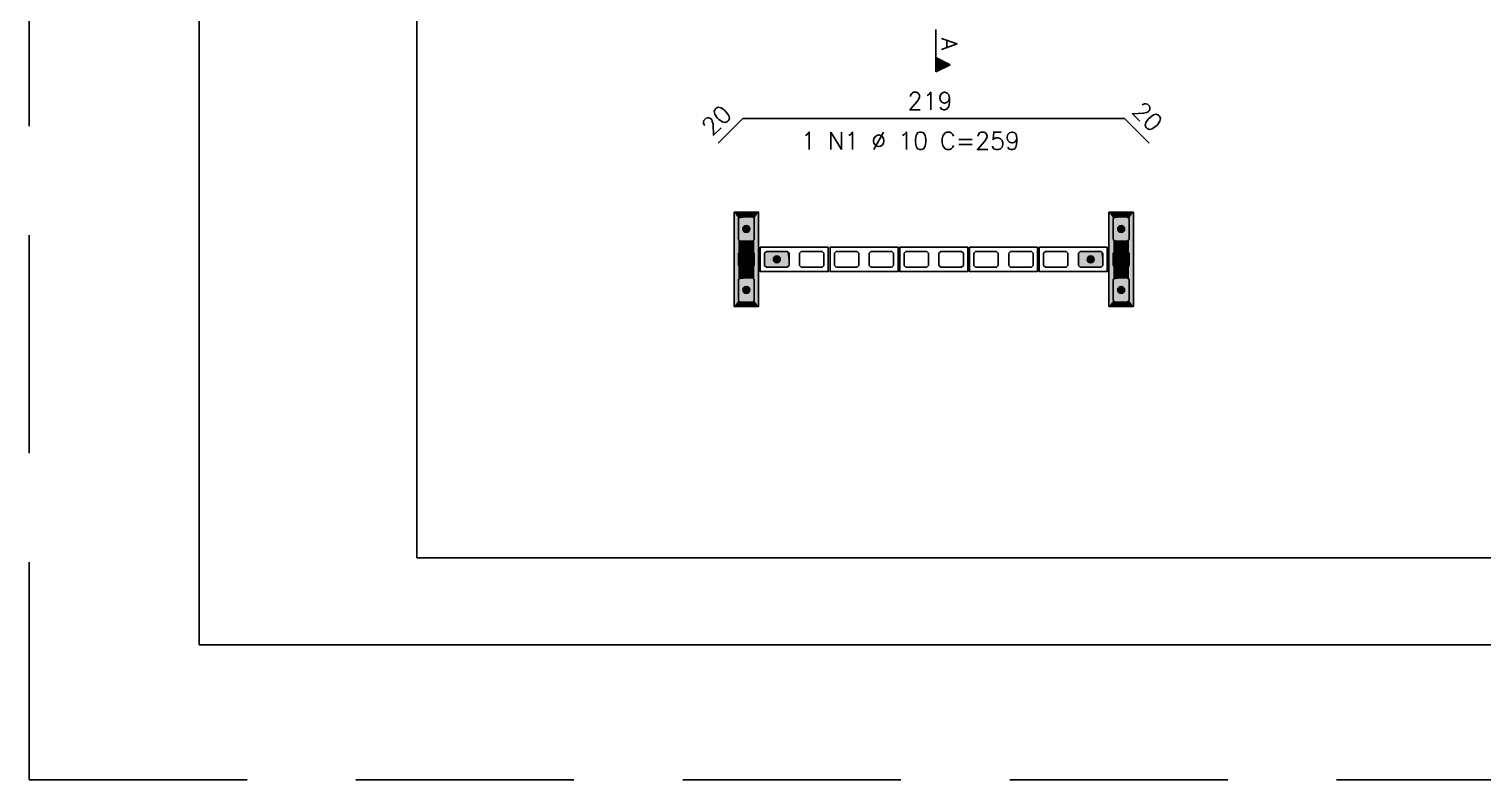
# Model space of a CAD drawing. Extents: x -1.9 to 86, y -1.6 to 60.9.
# Drawn here: x -1.95 to 14.73, y -1.55 to 7.06 of the extents above; entities that cross this region are included whole.
import ezdxf

# ---------------------------------------------------------------- set-up
doc = ezdxf.new("R2010")
doc.units = 0
doc.header["$MEASUREMENT"] = 0
doc.linetypes.add('HIDDEN', pattern=[0.375, 0.25, -0.125])
doc.layers.get('0').update_dxf_attribs({"linetype": 'CONTINUOUS'})
doc.layers.get('Defpoints').update_dxf_attribs({"linetype": 'CONTINUOUS'})
for name, color, linetype in [('ARQ_FOLHA', 7, 'CONTINUOUS'), ('PENA_01', 1, 'CONTINUOUS'), ('PENA_02', 2, 'CONTINUOUS'), ('PENA_03', 3, 'CONTINUOUS'), ('PENA_05', 5, 'CONTINUOUS'), ('PENA_11', 252, 'CONTINUOUS'), ('PENA_19', 240, 'CONTINUOUS')]:
    doc.layers.add(name, color=color, linetype=linetype)
doc.styles.get("Standard").update_dxf_attribs({"font": 'ROMANS.SHX'})

# ---------------------------------------------------------------- blocks, each defined once
blk = doc.blocks.new('FOLHA A1 - 841 X 594')
at = {"layer": 'ARQ_FOLHA', "color": 1}
for points in [[(-841, 0), (0, 0), (0, 594), (-841, 594)], [(-816, 10), (-10, 10), (-10, 584), (-816, 584)]]:
    blk.add_lwpolyline(points, close=True, dxfattribs=at)
at = {"layer": 'Defpoints', "color": 8, "linetype": 'HIDDEN', "ltscale": 100}
blk.add_lwpolyline([(-860.5, 609.5), (-860.5, -15.5), (19.5, -15.5), (19.5, 609.5)], close=True, dxfattribs=at)
blk = doc.blocks.new('*U24')
blk.add_blockref('FOLHA A1 - 841 X 594', (0, 0))

msp = doc.modelspace()

# ---------------------------------------------------------------- linework, layer by layer
at = {"layer": 'PENA_01', "linetype": 'Continuous'}
for points in [[(6.20812, 4.631338), (6.18812, 4.651338), (6.18812, 4.891338), (6.20812, 4.911338), (6.34812, 4.911338), (6.36812, 4.891338), (6.36812, 4.651338), (6.34812, 4.631338), (6.20812, 4.631338)], [(10.64812, 4.631338), (10.66812, 4.651338), (10.66812, 4.891338), (10.64812, 4.911338), (10.50812, 4.911338), (10.48812, 4.891338), (10.48812, 4.651338), (10.50812, 4.631338), (10.64812, 4.631338)], [(6.20812, 4.331338), (6.18812, 4.351338), (6.18812, 4.491338), (6.20812, 4.511338), (6.34812, 4.511338), (6.36812, 4.491338), (6.36812, 4.351338), (6.34812, 4.331338), (6.20812, 4.331338)], [(6.76812, 4.491338), (6.74812, 4.511338), (6.50812, 4.511338), (6.48812, 4.491338), (6.48812, 4.351338), (6.50812, 4.331338), (6.74812, 4.331338), (6.76812, 4.351338), (6.76812, 4.491338)], [(7.16812, 4.491338), (7.14812, 4.511338), (6.90812, 4.511338), (6.88812, 4.491338), (6.88812, 4.351338), (6.90812, 4.331338), (7.14812, 4.331338), (7.16812, 4.351338), (7.16812, 4.491338)], [(7.56812, 4.491338), (7.54812, 4.511338), (7.30812, 4.511338), (7.28812, 4.491338), (7.28812, 4.351338), (7.30812, 4.331338), (7.54812, 4.331338), (7.56812, 4.351338), (7.56812, 4.491338)], [(7.96812, 4.491338), (7.94812, 4.511338), (7.70812, 4.511338), (7.68812, 4.491338), (7.68812, 4.351338), (7.70812, 4.331338), (7.94812, 4.331338), (7.96812, 4.351338), (7.96812, 4.491338)], [(8.36812, 4.491338), (8.34812, 4.511338), (8.10812, 4.511338), (8.08812, 4.491338), (8.08812, 4.351338), (8.10812, 4.331338), (8.34812, 4.331338), (8.36812, 4.351338), (8.36812, 4.491338)], [(8.76812, 4.491338), (8.74812, 4.511338), (8.50812, 4.511338), (8.48812, 4.491338), (8.48812, 4.351338), (8.50812, 4.331338), (8.74812, 4.331338), (8.76812, 4.351338), (8.76812, 4.491338)], [(9.16812, 4.491338), (9.14812, 4.511338), (8.90812, 4.511338), (8.88812, 4.491338), (8.88812, 4.351338), (8.90812, 4.331338), (9.14812, 4.331338), (9.16812, 4.351338), (9.16812, 4.491338)], [(9.56812, 4.491338), (9.54812, 4.511338), (9.30812, 4.511338), (9.28812, 4.491338), (9.28812, 4.351338), (9.30812, 4.331338), (9.54812, 4.331338), (9.56812, 4.351338), (9.56812, 4.491338)], [(9.96812, 4.491338), (9.94812, 4.511338), (9.70812, 4.511338), (9.68812, 4.491338), (9.68812, 4.351338), (9.70812, 4.331338), (9.94812, 4.331338), (9.96812, 4.351338), (9.96812, 4.491338)], [(10.36812, 4.491338), (10.34812, 4.511338), (10.10812, 4.511338), (10.08812, 4.491338), (10.08812, 4.351338), (10.10812, 4.331338), (10.34812, 4.331338), (10.36812, 4.351338), (10.36812, 4.491338)], [(10.64812, 4.331338), (10.66812, 4.351338), (10.66812, 4.491338), (10.64812, 4.511338), (10.50812, 4.511338), (10.48812, 4.491338), (10.48812, 4.351338), (10.50812, 4.331338), (10.64812, 4.331338)], [(6.20812, 3.931338), (6.18812, 3.951338), (6.18812, 4.191338), (6.20812, 4.211338), (6.34812, 4.211338), (6.36812, 4.191338), (6.36812, 3.951338), (6.34812, 3.931338), (6.20812, 3.931338)], [(10.64812, 3.931338), (10.66812, 3.951338), (10.66812, 4.191338), (10.64812, 4.211338), (10.50812, 4.211338), (10.48812, 4.191338), (10.48812, 3.951338), (10.50812, 3.931338), (10.64812, 3.931338)]]:
    msp.add_lwpolyline(points, dxfattribs=at)
at = {"layer": 'PENA_02', "linetype": 'Continuous'}
for p, q in [((6.13812, 3.881338), (6.13812, 4.961338)), ((6.13812, 4.961338), (6.41812, 4.961338)), ((6.41812, 4.961338), (6.41812, 3.881338)), ((10.71812, 4.961338), (10.43812, 4.961338)), ((10.43812, 4.961338), (10.43812, 3.881338)), ((10.71812, 3.881338), (10.71812, 4.961338)), ((6.41812, 3.881338), (6.13812, 3.881338)), ((10.43812, 3.881338), (10.71812, 3.881338))]:
    msp.add_line(p, q, dxfattribs=at)
for points in [[(7.21812, 4.561338), (6.43812, 4.561338), (6.43812, 4.281338), (7.21812, 4.281338), (7.21812, 4.561338)], [(8.01812, 4.561338), (7.23812, 4.561338), (7.23812, 4.281338), (8.01812, 4.281338), (8.01812, 4.561338)], [(8.81812, 4.561338), (8.03812, 4.561338), (8.03812, 4.281338), (8.81812, 4.281338), (8.81812, 4.561338)], [(9.61812, 4.561338), (8.83812, 4.561338), (8.83812, 4.281338), (9.61812, 4.281338), (9.61812, 4.561338)], [(10.41812, 4.561338), (9.63812, 4.561338), (9.63812, 4.281338), (10.41812, 4.281338), (10.41812, 4.561338)]]:
    msp.add_lwpolyline(points, dxfattribs=at)
at = {"layer": 'PENA_03', "linetype": 'Continuous'}
for p, q in [((8.451183, 7.058877), (8.451183, 6.572495)), ((8.451879, 6.73808), (8.451879, 7.058877)), ((8.617116, 6.655461), (8.451878, 6.73808)), ((8.451879, 6.573623), (8.451879, 6.7373)), ((8.615555, 6.655461), (8.451879, 6.7373)), ((8.463947, 6.578877), (8.463947, 6.732046)), ((8.476711, 6.585259), (8.476711, 6.725664)), ((8.489475, 6.591641), (8.489475, 6.719282)), ((8.502239, 6.598023), (8.502239, 6.7129)), ((8.515003, 6.604405), (8.515003, 6.706518)), ((8.527767, 6.610787), (8.527767, 6.700136)), ((8.540531, 6.617169), (8.540531, 6.693754)), ((8.553295, 6.623551), (8.553295, 6.687372)), ((8.566059, 6.629933), (8.566059, 6.68099)), ((8.578823, 6.636315), (8.578823, 6.674608)), ((8.451183, 6.572495), (8.617116, 6.655461)), ((8.451878, 6.573623), (8.615555, 6.655461)), ((8.591588, 6.642697), (8.591588, 6.668226)), ((8.604352, 6.649079), (8.604352, 6.661843))]:
    msp.add_line(p, q, dxfattribs=at)
for points in [[(6.34812, 4.911338), (6.36812, 4.891338), (6.36812, 4.651338), (6.34812, 4.631338), (6.20812, 4.631338), (6.18812, 4.651338), (6.18812, 4.891338), (6.20812, 4.911338), (6.34812, 4.911338)], [(10.64812, 4.911338), (10.66812, 4.891338), (10.66812, 4.651338), (10.64812, 4.631338), (10.50812, 4.631338), (10.48812, 4.651338), (10.48812, 4.891338), (10.50812, 4.911338), (10.64812, 4.911338)], [(6.34812, 4.511338), (6.36812, 4.491338), (6.36812, 4.351338), (6.34812, 4.331338), (6.20812, 4.331338), (6.18812, 4.351338), (6.18812, 4.491338), (6.20812, 4.511338), (6.34812, 4.511338)], [(6.76812, 4.351338), (6.74812, 4.331338), (6.50812, 4.331338), (6.48812, 4.351338), (6.48812, 4.491338), (6.50812, 4.511338), (6.74812, 4.511338), (6.76812, 4.491338), (6.76812, 4.351338)], [(10.36812, 4.351338), (10.34812, 4.331338), (10.10812, 4.331338), (10.08812, 4.351338), (10.08812, 4.491338), (10.10812, 4.511338), (10.34812, 4.511338), (10.36812, 4.491338), (10.36812, 4.351338)], [(10.64812, 4.511338), (10.66812, 4.491338), (10.66812, 4.351338), (10.64812, 4.331338), (10.50812, 4.331338), (10.48812, 4.351338), (10.48812, 4.491338), (10.50812, 4.511338), (10.64812, 4.511338)], [(6.34812, 4.211338), (6.36812, 4.191338), (6.36812, 3.951338), (6.34812, 3.931338), (6.20812, 3.931338), (6.18812, 3.951338), (6.18812, 4.191338), (6.20812, 4.211338), (6.34812, 4.211338)], [(10.64812, 4.211338), (10.66812, 4.191338), (10.66812, 3.951338), (10.64812, 3.931338), (10.50812, 3.931338), (10.48812, 3.951338), (10.48812, 4.191338), (10.50812, 4.211338), (10.64812, 4.211338)]]:
    msp.add_lwpolyline(points, dxfattribs=at)
for centre in [(6.27812, 4.771338), (10.57812, 4.771338), (6.27812, 4.421338), (6.62812, 4.421338), (10.22812, 4.421338), (10.57812, 4.421338), (6.27812, 4.071338), (10.57812, 4.071338)]:
    msp.add_circle(centre, 0.04, dxfattribs=at)
for points in [[(6.31812, 4.771338), (6.25812, 4.805979), (6.240532, 4.785019)], [(6.31812, 4.771338), (6.240532, 4.785019), (6.240532, 4.757657)], [(6.31812, 4.771338), (6.240532, 4.757657), (6.25812, 4.736697)], [(6.31812, 4.771338), (6.285066, 4.81073), (6.25812, 4.805979)], [(6.31812, 4.771338), (6.25812, 4.736697), (6.285066, 4.731945)], [(6.31812, 4.771338), (6.308762, 4.797049), (6.285066, 4.81073)], [(6.31812, 4.771338), (6.285066, 4.731945), (6.308762, 4.745626)], [(6.31812, 4.771338), (6.308762, 4.745626), (6.31812, 4.771338)], [(10.61812, 4.771338), (10.55812, 4.805979), (10.540532, 4.785019)], [(10.61812, 4.771338), (10.540532, 4.785019), (10.540532, 4.757657)], [(10.61812, 4.771338), (10.540532, 4.757657), (10.55812, 4.736697)], [(10.61812, 4.771338), (10.585066, 4.81073), (10.55812, 4.805979)], [(10.61812, 4.771338), (10.55812, 4.736697), (10.585066, 4.731945)], [(10.61812, 4.771338), (10.608762, 4.797049), (10.585066, 4.81073)], [(10.61812, 4.771338), (10.585066, 4.731945), (10.608762, 4.745626)], [(10.61812, 4.771338), (10.608762, 4.745626), (10.61812, 4.771338)], [(6.31812, 4.421338), (6.25812, 4.455979), (6.240532, 4.435019)], [(6.31812, 4.421338), (6.240532, 4.435019), (6.240532, 4.407657)], [(6.31812, 4.421338), (6.240532, 4.407657), (6.25812, 4.386697)], [(6.31812, 4.421338), (6.285066, 4.46073), (6.25812, 4.455979)], [(6.31812, 4.421338), (6.25812, 4.386697), (6.285066, 4.381945)], [(6.31812, 4.421338), (6.308762, 4.447049), (6.285066, 4.46073)], [(6.31812, 4.421338), (6.285066, 4.381945), (6.308762, 4.395626)], [(6.31812, 4.421338), (6.308762, 4.395626), (6.31812, 4.421338)], [(6.66812, 4.421338), (6.60812, 4.455979), (6.590532, 4.435019)], [(6.66812, 4.421338), (6.590532, 4.435019), (6.590532, 4.407657)], [(6.66812, 4.421338), (6.590532, 4.407657), (6.60812, 4.386697)], [(6.66812, 4.421338), (6.635066, 4.46073), (6.60812, 4.455979)], [(6.66812, 4.421338), (6.60812, 4.386697), (6.635066, 4.381945)], [(6.66812, 4.421338), (6.658762, 4.447049), (6.635066, 4.46073)], [(6.66812, 4.421338), (6.635066, 4.381945), (6.658762, 4.395626)], [(6.66812, 4.421338), (6.658762, 4.395626), (6.66812, 4.421338)], [(10.26812, 4.421338), (10.20812, 4.455979), (10.190532, 4.435019)], [(10.26812, 4.421338), (10.190532, 4.435019), (10.190532, 4.407657)], [(10.26812, 4.421338), (10.190532, 4.407657), (10.20812, 4.386697)], [(10.26812, 4.421338), (10.235066, 4.46073), (10.20812, 4.455979)], [(10.26812, 4.421338), (10.20812, 4.386697), (10.235066, 4.381945)], [(10.26812, 4.421338), (10.258762, 4.447049), (10.235066, 4.46073)], [(10.26812, 4.421338), (10.235066, 4.381945), (10.258762, 4.395626)], [(10.26812, 4.421338), (10.258762, 4.395626), (10.26812, 4.421338)], [(10.61812, 4.421338), (10.55812, 4.455979), (10.540532, 4.435019)], [(10.61812, 4.421338), (10.540532, 4.435019), (10.540532, 4.407657)], [(10.61812, 4.421338), (10.540532, 4.407657), (10.55812, 4.386697)], [(10.61812, 4.421338), (10.585066, 4.46073), (10.55812, 4.455979)], [(10.61812, 4.421338), (10.55812, 4.386697), (10.585066, 4.381945)], [(10.61812, 4.421338), (10.608762, 4.447049), (10.585066, 4.46073)], [(10.61812, 4.421338), (10.585066, 4.381945), (10.608762, 4.395626)], [(10.61812, 4.421338), (10.608762, 4.395626), (10.61812, 4.421338)], [(6.31812, 4.071338), (6.25812, 4.105979), (6.240532, 4.085019)], [(6.31812, 4.071338), (6.240532, 4.085019), (6.240532, 4.057657)], [(6.31812, 4.071338), (6.240532, 4.057657), (6.25812, 4.036697)], [(6.31812, 4.071338), (6.285066, 4.11073), (6.25812, 4.105979)], [(6.31812, 4.071338), (6.25812, 4.036697), (6.285066, 4.031945)], [(6.31812, 4.071338), (6.308762, 4.097049), (6.285066, 4.11073)], [(6.31812, 4.071338), (6.285066, 4.031945), (6.308762, 4.045626)], [(6.31812, 4.071338), (6.308762, 4.045626), (6.31812, 4.071338)], [(10.61812, 4.071338), (10.55812, 4.105979), (10.540532, 4.085019)], [(10.61812, 4.071338), (10.540532, 4.085019), (10.540532, 4.057657)], [(10.61812, 4.071338), (10.540532, 4.057657), (10.55812, 4.036697)], [(10.61812, 4.071338), (10.585066, 4.11073), (10.55812, 4.105979)], [(10.61812, 4.071338), (10.55812, 4.036697), (10.585066, 4.031945)], [(10.61812, 4.071338), (10.608762, 4.097049), (10.585066, 4.11073)], [(10.61812, 4.071338), (10.585066, 4.031945), (10.608762, 4.045626)], [(10.61812, 4.071338), (10.608762, 4.045626), (10.61812, 4.071338)]]:
    msp.add_solid(points, dxfattribs=at)
at = {"layer": 'PENA_05', "linetype": 'Continuous'}
for p, q in [((6.23812, 6.038898), (5.955277, 5.756055)), ((10.61812, 6.038898), (6.23812, 6.038898)), ((10.900963, 5.756055), (10.61812, 6.038898))]:
    msp.add_line(p, q, dxfattribs=at)
at = {"layer": 'PENA_11', "linetype": 'Continuous'}
for points in [[(6.34812, 4.911338), (6.20812, 4.631338), (6.18812, 4.651338)], [(6.34812, 4.911338), (6.18812, 4.651338), (6.18812, 4.891338)], [(6.34812, 4.911338), (6.18812, 4.891338), (6.20812, 4.911338)], [(6.34812, 4.911338), (6.34812, 4.631338), (6.20812, 4.631338)], [(6.34812, 4.911338), (6.20812, 4.911338), (6.34812, 4.911338)], [(6.34812, 4.911338), (6.36812, 4.891338), (6.36812, 4.651338)], [(6.34812, 4.911338), (6.36812, 4.651338), (6.34812, 4.631338)], [(10.64812, 4.911338), (10.50812, 4.631338), (10.48812, 4.651338)], [(10.64812, 4.911338), (10.48812, 4.651338), (10.48812, 4.891338)], [(10.64812, 4.911338), (10.48812, 4.891338), (10.50812, 4.911338)], [(10.64812, 4.911338), (10.64812, 4.631338), (10.50812, 4.631338)], [(10.64812, 4.911338), (10.50812, 4.911338), (10.64812, 4.911338)], [(10.64812, 4.911338), (10.66812, 4.891338), (10.66812, 4.651338)], [(10.64812, 4.911338), (10.66812, 4.651338), (10.64812, 4.631338)], [(6.34812, 4.511338), (6.20812, 4.331338), (6.18812, 4.351338)], [(6.34812, 4.511338), (6.18812, 4.351338), (6.18812, 4.491338)], [(6.34812, 4.511338), (6.18812, 4.491338), (6.20812, 4.511338)], [(6.34812, 4.511338), (6.34812, 4.331338), (6.20812, 4.331338)], [(6.34812, 4.511338), (6.20812, 4.511338), (6.34812, 4.511338)], [(6.34812, 4.511338), (6.36812, 4.491338), (6.36812, 4.351338)], [(6.34812, 4.511338), (6.36812, 4.351338), (6.34812, 4.331338)], [(6.76812, 4.351338), (6.48812, 4.491338), (6.50812, 4.511338)], [(6.76812, 4.351338), (6.50812, 4.511338), (6.74812, 4.511338)], [(6.76812, 4.351338), (6.74812, 4.511338), (6.76812, 4.491338)], [(10.36812, 4.351338), (10.08812, 4.491338), (10.10812, 4.511338)], [(10.36812, 4.351338), (10.10812, 4.511338), (10.34812, 4.511338)], [(10.36812, 4.351338), (10.34812, 4.511338), (10.36812, 4.491338)], [(10.64812, 4.511338), (10.50812, 4.331338), (10.48812, 4.351338)], [(10.64812, 4.511338), (10.48812, 4.351338), (10.48812, 4.491338)], [(10.64812, 4.511338), (10.48812, 4.491338), (10.50812, 4.511338)], [(10.64812, 4.511338), (10.64812, 4.331338), (10.50812, 4.331338)], [(10.64812, 4.511338), (10.50812, 4.511338), (10.64812, 4.511338)], [(10.64812, 4.511338), (10.66812, 4.491338), (10.66812, 4.351338)], [(10.64812, 4.511338), (10.66812, 4.351338), (10.64812, 4.331338)], [(6.76812, 4.351338), (6.48812, 4.351338), (6.48812, 4.491338)], [(6.76812, 4.351338), (6.50812, 4.331338), (6.48812, 4.351338)], [(6.76812, 4.351338), (6.74812, 4.331338), (6.50812, 4.331338)], [(6.76812, 4.351338), (6.76812, 4.491338), (6.76812, 4.351338)], [(10.36812, 4.351338), (10.08812, 4.351338), (10.08812, 4.491338)], [(10.36812, 4.351338), (10.10812, 4.331338), (10.08812, 4.351338)], [(10.36812, 4.351338), (10.34812, 4.331338), (10.10812, 4.331338)], [(10.36812, 4.351338), (10.36812, 4.491338), (10.36812, 4.351338)], [(6.34812, 4.211338), (6.20812, 3.931338), (6.18812, 3.951338)], [(6.34812, 4.211338), (6.18812, 3.951338), (6.18812, 4.191338)], [(6.34812, 4.211338), (6.18812, 4.191338), (6.20812, 4.211338)], [(6.34812, 4.211338), (6.34812, 3.931338), (6.20812, 3.931338)], [(6.34812, 4.211338), (6.20812, 4.211338), (6.34812, 4.211338)], [(6.34812, 4.211338), (6.36812, 4.191338), (6.36812, 3.951338)], [(6.34812, 4.211338), (6.36812, 3.951338), (6.34812, 3.931338)], [(10.64812, 4.211338), (10.50812, 3.931338), (10.48812, 3.951338)], [(10.64812, 4.211338), (10.48812, 3.951338), (10.48812, 4.191338)], [(10.64812, 4.211338), (10.48812, 4.191338), (10.50812, 4.211338)], [(10.64812, 4.211338), (10.64812, 3.931338), (10.50812, 3.931338)], [(10.64812, 4.211338), (10.50812, 4.211338), (10.64812, 4.211338)], [(10.64812, 4.211338), (10.66812, 4.191338), (10.66812, 3.951338)], [(10.64812, 4.211338), (10.66812, 3.951338), (10.64812, 3.931338)]]:
    msp.add_solid(points, dxfattribs=at)
at = {"layer": 'PENA_19', "linetype": 'Continuous'}
for points in [[(6.27812, 3.881338), (6.27812, 3.931338), (6.20812, 3.931338), (6.18812, 3.951338), (6.18812, 4.191338), (6.20812, 4.211338), (6.27812, 4.211338), (6.27812, 4.331338), (6.20812, 4.331338), (6.18812, 4.351338), (6.18812, 4.491338), (6.20812, 4.511338), (6.27812, 4.511338), (6.27812, 4.631338), (6.20812, 4.631338), (6.18812, 4.651338), (6.18812, 4.891338), (6.20812, 4.911338), (6.27812, 4.911338), (6.27812, 4.961338), (6.13812, 4.961338), (6.13812, 3.881338), (6.27812, 3.881338)], [(6.27812, 3.881338), (6.27812, 3.931338), (6.34812, 3.931338), (6.36812, 3.951338), (6.36812, 4.191338), (6.34812, 4.211338), (6.27812, 4.211338), (6.27812, 4.331338), (6.34812, 4.331338), (6.36812, 4.351338), (6.36812, 4.491338), (6.34812, 4.511338), (6.27812, 4.511338), (6.27812, 4.631338), (6.34812, 4.631338), (6.36812, 4.651338), (6.36812, 4.891338), (6.34812, 4.911338), (6.27812, 4.911338), (6.27812, 4.961338), (6.41812, 4.961338), (6.41812, 3.881338), (6.27812, 3.881338)], [(10.57812, 3.881338), (10.57812, 3.931338), (10.50812, 3.931338), (10.48812, 3.951338), (10.48812, 4.191338), (10.50812, 4.211338), (10.57812, 4.211338), (10.57812, 4.331338), (10.50812, 4.331338), (10.48812, 4.351338), (10.48812, 4.491338), (10.50812, 4.511338), (10.57812, 4.511338), (10.57812, 4.631338), (10.50812, 4.631338), (10.48812, 4.651338), (10.48812, 4.891338), (10.50812, 4.911338), (10.57812, 4.911338), (10.57812, 4.961338), (10.43812, 4.961338), (10.43812, 3.881338), (10.57812, 3.881338)], [(10.57812, 3.881338), (10.57812, 3.931338), (10.64812, 3.931338), (10.66812, 3.951338), (10.66812, 4.191338), (10.64812, 4.211338), (10.57812, 4.211338), (10.57812, 4.331338), (10.64812, 4.331338), (10.66812, 4.351338), (10.66812, 4.491338), (10.64812, 4.511338), (10.57812, 4.511338), (10.57812, 4.631338), (10.64812, 4.631338), (10.66812, 4.651338), (10.66812, 4.891338), (10.64812, 4.911338), (10.57812, 4.911338), (10.57812, 4.961338), (10.71812, 4.961338), (10.71812, 3.881338), (10.57812, 3.881338)]]:
    msp.add_lwpolyline(points, dxfattribs=at)
for points in [[(6.27812, 4.961338), (6.13812, 4.961338), (6.20812, 4.911338)], [(6.20812, 4.911338), (6.13812, 4.961338), (6.18812, 4.891338)], [(6.13812, 4.961338), (6.18812, 3.951338), (6.18812, 4.891338)], [(6.13812, 3.881338), (6.18812, 3.951338), (6.13812, 4.961338)], [(6.18812, 4.891338), (6.18812, 3.951338), (6.18812, 4.191338)], [(6.18812, 4.191338), (6.18812, 4.891338), (6.18812, 4.351338)], [(6.18812, 4.351338), (6.18812, 4.891338), (6.18812, 4.491338)], [(6.18812, 4.891338), (6.18812, 4.651338), (6.18812, 4.491338)], [(6.27812, 4.911338), (6.27812, 4.961338), (6.20812, 4.911338)], [(6.41812, 4.961338), (6.34812, 4.911338), (6.27812, 4.911338)], [(6.41812, 4.961338), (6.27812, 4.911338), (6.27812, 4.961338)], [(6.41812, 4.961338), (6.36812, 4.891338), (6.34812, 4.911338)], [(6.36812, 4.651338), (6.41812, 4.961338), (6.36812, 4.491338)], [(6.36812, 4.491338), (6.41812, 4.961338), (6.36812, 4.351338)], [(6.41812, 4.961338), (6.36812, 4.191338), (6.36812, 4.351338)], [(6.41812, 4.961338), (6.36812, 3.951338), (6.36812, 4.191338)], [(6.41812, 3.881338), (6.36812, 3.951338), (6.41812, 4.961338)], [(6.41812, 4.961338), (6.36812, 4.651338), (6.36812, 4.891338)], [(10.57812, 4.961338), (10.43812, 4.961338), (10.50812, 4.911338)], [(10.50812, 4.911338), (10.43812, 4.961338), (10.48812, 4.891338)], [(10.43812, 4.961338), (10.48812, 3.951338), (10.48812, 4.891338)], [(10.43812, 3.881338), (10.48812, 3.951338), (10.43812, 4.961338)], [(10.48812, 4.891338), (10.48812, 3.951338), (10.48812, 4.191338)], [(10.48812, 4.191338), (10.48812, 4.891338), (10.48812, 4.351338)], [(10.48812, 4.351338), (10.48812, 4.891338), (10.48812, 4.491338)], [(10.48812, 4.891338), (10.48812, 4.651338), (10.48812, 4.491338)], [(10.57812, 4.911338), (10.57812, 4.961338), (10.50812, 4.911338)], [(10.71812, 4.961338), (10.64812, 4.911338), (10.57812, 4.911338)], [(10.71812, 4.961338), (10.57812, 4.911338), (10.57812, 4.961338)], [(10.71812, 4.961338), (10.66812, 4.891338), (10.64812, 4.911338)], [(10.66812, 4.651338), (10.71812, 4.961338), (10.66812, 4.491338)], [(10.66812, 4.491338), (10.71812, 4.961338), (10.66812, 4.351338)], [(10.71812, 4.961338), (10.66812, 4.191338), (10.66812, 4.351338)], [(10.71812, 4.961338), (10.66812, 3.951338), (10.66812, 4.191338)], [(10.71812, 3.881338), (10.66812, 3.951338), (10.71812, 4.961338)], [(10.71812, 4.961338), (10.66812, 4.651338), (10.66812, 4.891338)], [(6.20812, 4.511338), (6.18812, 4.651338), (6.18812, 4.491338)], [(6.20812, 4.511338), (6.20812, 4.631338), (6.18812, 4.651338)], [(6.27812, 4.511338), (6.20812, 4.631338), (6.20812, 4.511338)], [(6.27812, 4.511338), (6.27812, 4.631338), (6.20812, 4.631338)], [(6.27812, 4.511338), (6.34812, 4.631338), (6.34812, 4.511338)], [(6.34812, 4.631338), (6.27812, 4.511338), (6.27812, 4.631338)], [(6.34812, 4.631338), (6.36812, 4.651338), (6.34812, 4.511338)], [(6.34812, 4.511338), (6.36812, 4.651338), (6.36812, 4.491338)], [(10.50812, 4.511338), (10.48812, 4.651338), (10.48812, 4.491338)], [(10.50812, 4.511338), (10.50812, 4.631338), (10.48812, 4.651338)], [(10.57812, 4.511338), (10.50812, 4.631338), (10.50812, 4.511338)], [(10.57812, 4.511338), (10.57812, 4.631338), (10.50812, 4.631338)], [(10.57812, 4.511338), (10.64812, 4.631338), (10.64812, 4.511338)], [(10.64812, 4.631338), (10.57812, 4.511338), (10.57812, 4.631338)], [(10.64812, 4.631338), (10.66812, 4.651338), (10.64812, 4.511338)], [(10.64812, 4.511338), (10.66812, 4.651338), (10.66812, 4.491338)], [(6.20812, 4.331338), (6.18812, 4.351338), (6.20812, 4.211338)], [(6.20812, 4.211338), (6.18812, 4.351338), (6.18812, 4.191338)], [(6.36812, 4.351338), (6.36812, 4.191338), (6.34812, 4.211338)], [(6.36812, 4.351338), (6.34812, 4.211338), (6.34812, 4.331338)], [(10.50812, 4.331338), (10.48812, 4.351338), (10.50812, 4.211338)], [(10.50812, 4.211338), (10.48812, 4.351338), (10.48812, 4.191338)], [(10.66812, 4.351338), (10.66812, 4.191338), (10.64812, 4.211338)], [(10.66812, 4.351338), (10.64812, 4.211338), (10.64812, 4.331338)], [(6.20812, 4.331338), (6.20812, 4.211338), (6.27812, 4.211338)], [(6.20812, 4.331338), (6.27812, 4.211338), (6.27812, 4.331338)], [(6.34812, 4.211338), (6.27812, 4.211338), (6.34812, 4.331338)], [(6.27812, 4.211338), (6.27812, 4.331338), (6.34812, 4.331338)], [(10.50812, 4.331338), (10.50812, 4.211338), (10.57812, 4.211338)], [(10.50812, 4.331338), (10.57812, 4.211338), (10.57812, 4.331338)], [(10.64812, 4.211338), (10.57812, 4.211338), (10.64812, 4.331338)], [(10.57812, 4.211338), (10.57812, 4.331338), (10.64812, 4.331338)], [(6.20812, 3.931338), (6.18812, 3.951338), (6.13812, 3.881338)], [(6.20812, 3.931338), (6.13812, 3.881338), (6.27812, 3.881338)], [(6.20812, 3.931338), (6.27812, 3.881338), (6.27812, 3.931338)], [(6.27812, 3.881338), (6.34812, 3.931338), (6.41812, 3.881338)], [(6.27812, 3.881338), (6.27812, 3.931338), (6.34812, 3.931338)], [(6.41812, 3.881338), (6.34812, 3.931338), (6.36812, 3.951338)], [(10.50812, 3.931338), (10.48812, 3.951338), (10.43812, 3.881338)], [(10.50812, 3.931338), (10.43812, 3.881338), (10.57812, 3.881338)], [(10.50812, 3.931338), (10.57812, 3.881338), (10.57812, 3.931338)], [(10.57812, 3.881338), (10.64812, 3.931338), (10.71812, 3.881338)], [(10.57812, 3.881338), (10.57812, 3.931338), (10.64812, 3.931338)], [(10.71812, 3.881338), (10.64812, 3.931338), (10.66812, 3.951338)]]:
    msp.add_solid(points, dxfattribs=at)

# ---------------------------------------------------------------- block references
at = {"xscale": 0.09999999999999938, "yscale": 0.09999999999999938, "zscale": 0.09999999999999938}
msp.add_blockref('*U24', (84.1, -0.001249), dxfattribs=at)

# ---------------------------------------------------------------- texts
at = {"layer": 'PENA_03', "linetype": 'Continuous'}
for s, height, rotation, p in [('A', 0.18, 270, (8.518212, 6.962323)), ('20', 0.2, 315, (10.688831, 6.109609)), ('20', 0.2, 45, (5.884567, 5.826766))]:
    msp.add_text(s, height=height, rotation=rotation, dxfattribs=at).set_placement(p)
for s, p in [('219', (8.12812, 6.138898)), ('1 N1 %%c 10 C=259', (6.905495, 5.682027))]:
    msp.add_text(s, height=0.2, dxfattribs=at).set_placement(p)

doc.saveas('drawing.dxf')
